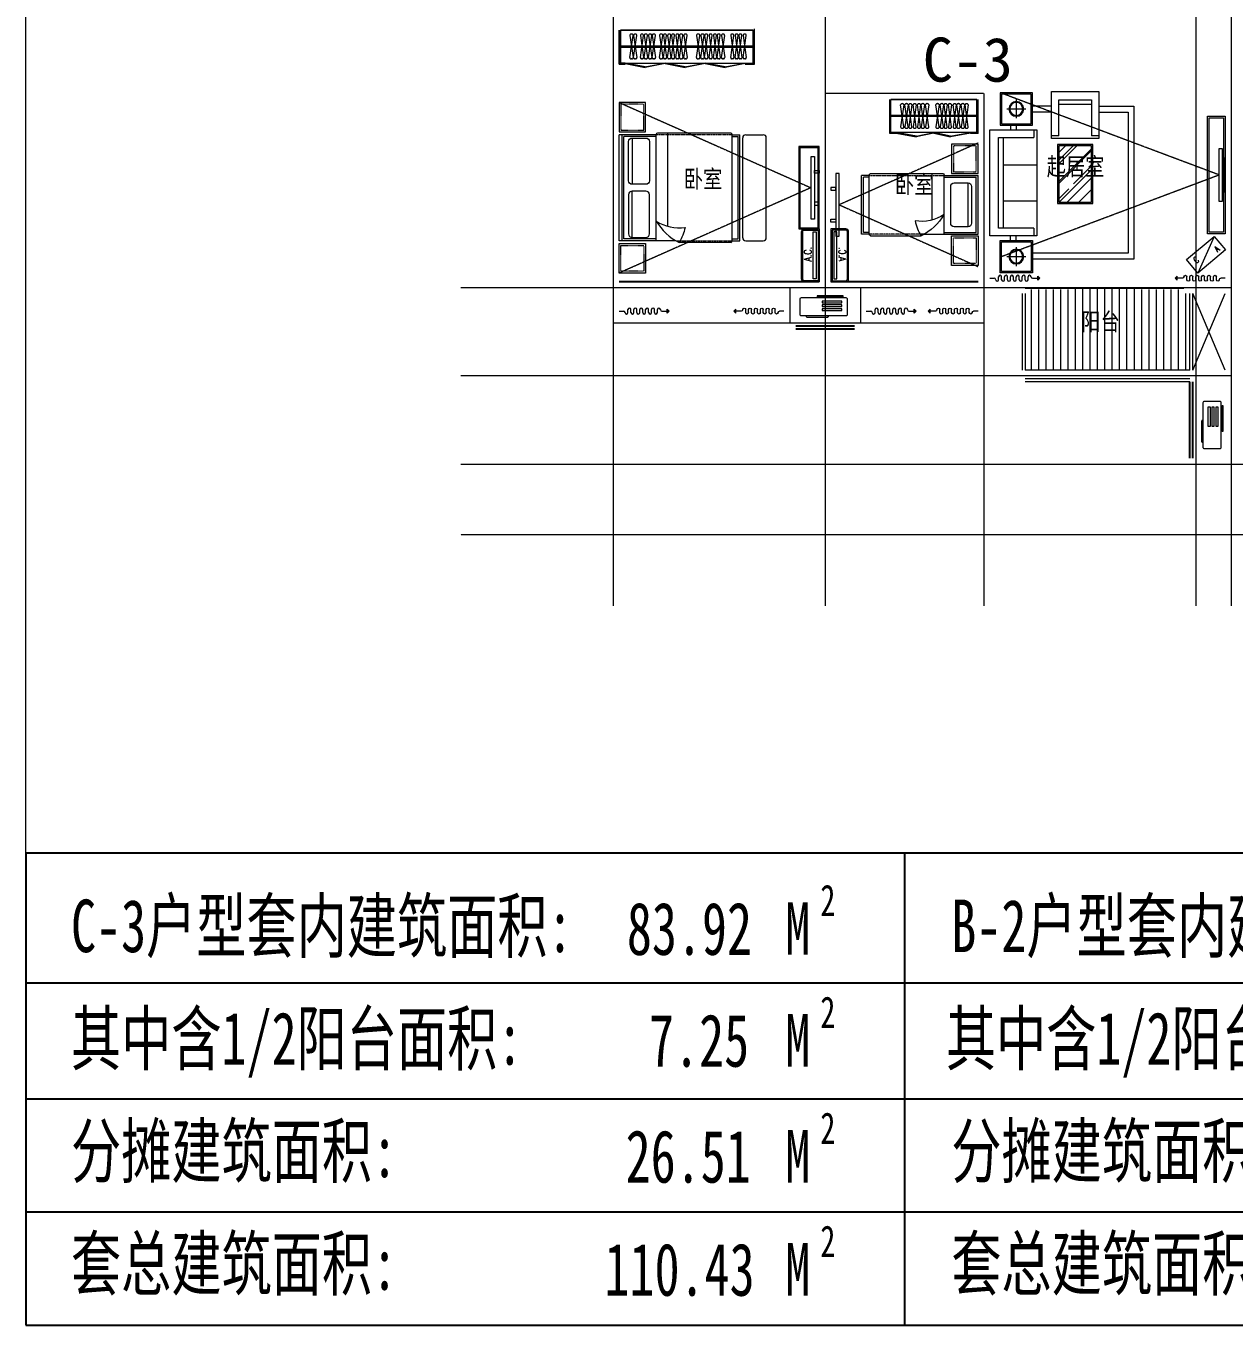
# Model space of a CAD drawing. Extents: x 5578935 to 5626906, y -448727 to -401527.
# Drawn here: x 5578935 to 5599467, y -448727 to -426641 of the extents above; entities that cross this region are included whole.
import ezdxf
from ezdxf.enums import TextEntityAlignment as Align

# ---------------------------------------------------------------- set-up
doc = ezdxf.new("R2010")
doc.units = 0
doc.header["$PDSIZE"] = 0.2
doc.linetypes.add('DASH', pattern=[0.35, 0.25, -0.1])
doc.linetypes.add('DOTE', pattern=[2.42, 2, -0.2, 0.02, -0.2])
doc.layers.get('0').update_dxf_attribs({"linetype": 'CONTINUOUS'})
for name, color, linetype, lineweight in [('DOTE', 251, 'DOTE', 0), ('PUB_HATCH', 8, 'CONTINUOUS', 9), ('SIGNT', 252, 'DOTE', 0), ('家具', 33, 'CONTINUOUS', 9), ('看线', 27, 'CONTINUOUS', 0), ('移动家具', 41, 'CONTINUOUS', 20)]:
    doc.layers.add(name, color=color, linetype=linetype, lineweight=lineweight)
for name, color, linetype in [('PUB_TEXT', 7, 'CONTINUOUS'), ('RAIL', 163, 'CONTINUOUS'), ('WINDOW', 4, 'CONTINUOUS')]:
    doc.layers.add(name, color=color, linetype=linetype)
doc.styles.add('DIM_FONT', font='SIMPLEX.shx', dxfattribs={"width": 0.8})
doc.styles.add('HZ', font='rs.shx', dxfattribs={"width": 0.8, "bigfont": 'hztxt.shx'})
doc.styles.add('黑体', font='SIMHEI.TTF', dxfattribs={"height": 10})

# ---------------------------------------------------------------- blocks, each defined once
blk = doc.blocks.new('A$C4EB5717C')
at = {"layer": '家具', "color": 8}
for p, q in [((520, 110), (520, 120)), ((883, 100), (530, 100)), ((893, 120), (893, 110))]:
    blk.add_line(p, q, dxfattribs=at)
for points in [[(269, 459), (709, 459), (709, 444), (269, 444)], [(290, 372), (626, 372), (626, 343), (290, 343)], [(290, 306), (626, 306), (626, 277), (290, 277)], [(290, 240), (626, 240), (626, 211), (290, 211)]]:
    blk.add_lwpolyline(points, close=True, dxfattribs=at)
at = {"layer": '家具'}
blk.add_lwpolyline([(220, 120), (980, 120, 0.414214), (1000, 140), (1000, 410, 0.414214), (980, 430), (220, 430, 0.414214), (200, 410), (200, 140, 0.414214)], format="xyb", close=True, dxfattribs=at)
at = {"layer": '家具', "color": 8}
for centre, start, end in [((530, 110), 180, 270), ((883, 110), 270, 0)]:
    blk.add_arc(centre, 10, start, end, dxfattribs=at)
blk = doc.blocks.new('A$C18784298')
at = {"layer": '移动家具', "color": 251, "ltscale": 40}
for points in [[(0, 1066), (58, 1066), (58, 0), (0, 0)], [(58, 828), (140, 828), (140, 780), (58, 780)], [(58, 239), (140, 239), (140, 287), (58, 287)]]:
    blk.add_lwpolyline(points, close=True, dxfattribs=at)
blk = doc.blocks.new('ytjhgkj')
at = {"layer": '移动家具', "ltscale": 0.5}
blk.add_lwpolyline([(34949, 26116), (34599, 26116), (34599, 27516), (34949, 27516)], close=True, dxfattribs=at)
at = {"layer": '移动家具', "color": 251, "ltscale": 40}
blk.add_lwpolyline([(34929, 26136), (34619, 26136), (34619, 27496), (34929, 27496)], close=True, dxfattribs=at)
at = {"layer": '移动家具', "color": 251, "xscale": -1}
blk.add_blockref('A$C18784298', (34739, 26283), dxfattribs=at)
blk = doc.blocks.new('dgfgf')
at = {"layer": '移动家具'}
blk.add_lwpolyline([(7597, -62676), (7147, -62676), (7147, -63176), (7597, -63176), (7597, -62676), (7517, -62676)], dxfattribs=at)
at = {"layer": '移动家具', "color": 251, "linetype": 'DASH', "ltscale": 0.2}
blk.add_lwpolyline([(7567, -62706), (7177, -62706), (7177, -63146), (7567, -63146)], close=True, dxfattribs=at)
blk = doc.blocks.new('A$C31D9048E')
at = {"layer": '移动家具'}
for p, q in [((629, 2350), (0, 2350)), ((0, 550), (0, 2350)), ((50, 550), (50, 2350)), ((80, 580), (80, 2320)), ((629, 2320), (80, 2320)), ((220, 2295), (220, 1508)), ((629, 550), (629, 2360)), ((1900, 2380), (649, 2380)), ((829, 803), (829, 2380)), ((1920, 550), (1920, 2350)), ((1920, 2350), (2050, 2350)), ((1920, 2320), (2020, 2320)), ((2020, 580), (2020, 2320)), ((2050, 550), (2050, 2350)), ((2100, 600), (2100, 2300)), ((2150, 2350), (2450, 2350)), ((2500, 600), (2500, 2300)), ((220, 605), (220, 1392)), ((962, 550), (0, 550)), ((629, 580), (80, 580)), ((1900, 520), (1017, 520)), ((1920, 580), (2020, 580)), ((1920, 550), (2050, 550)), ((2150, 550), (2450, 550))]:
    blk.add_line(p, q, dxfattribs=at)
at = {"layer": '移动家具', "linetype": 'DASH'}
for p, q in [((1920, 2350), (629, 2350)), ((962, 550), (1920, 550))]:
    blk.add_line(p, q, dxfattribs=at)
at = {"layer": '移动家具'}
for points in [[(220, 2295), (455, 2295, -0.414214), (515, 2235), (515, 1568, -0.414214), (455, 1508), (220, 1508, -0.414214), (160, 1568), (160, 2235, -0.414214)], [(220, 605), (455, 605, 0.414214), (515, 665), (515, 1332, 0.414214), (455, 1392), (220, 1392, 0.414214), (160, 1332), (160, 665, 0.414214)]]:
    blk.add_lwpolyline(points, format="xyb", close=True, dxfattribs=at)
blk.add_lwpolyline([(629, 883, 0.180302), (1121, 775, -0.088637), (1017, 520, 28871.271551)], format="xyb", dxfattribs=at)
for centre, radius, start, end in [((649, 2360), 20, 90, 180), ((1889, 2351), 30.7, 357.6884, 69.6917), ((2150, 2300), 50, 90, 180), ((2450, 2300), 50, 0, 90), ((1442, 1363), 944, 210.6075, 243.2773), ((1889, 549), 30.7, 290.3566, 2.3152), ((2150, 600), 50, 180, 270), ((2450, 600), 50, 270, 0)]:
    blk.add_arc(centre, radius, start, end, dxfattribs=at)
at = {"layer": '家具'}
blk.add_blockref('dgfgf', (-7147, 65576), dxfattribs=at)
at = {"layer": '家具', "xscale": -1, "rotation": 180}
blk.add_blockref('dgfgf', (-7147, -62676), dxfattribs=at)
blk = doc.blocks.new('A$C2D724C6D')
at = {"layer": '移动家具', "ltscale": 0.5}
blk.add_lwpolyline([(50, 300), (850, 300, -0.414214), (900, 250), (900, 0), (0, 0), (0, 250, -0.414214)], format="xyb", close=True, dxfattribs=at)
at = {"layer": '移动家具', "color": 251, "ltscale": 40}
blk.add_lwpolyline([(50, 280), (850, 280, -0.414214), (880, 250), (880, 20), (20, 20), (20, 250, -0.414214)], format="xyb", close=True, dxfattribs=at)
blk.add_lwpolyline([(53, 50), (53, 100), (853, 100), (853, 50)], close=True, dxfattribs=at)
at = {"layer": '移动家具', "color": 251, "ltscale": 40, "style": 'HZ', "width": 0.8}
blk.add_text('A.C.', height=120, rotation=0, dxfattribs=at).set_placement((348, 133))
blk = doc.blocks.new('A$C50400A6F')
at = {"layer": '家具'}
blk.add_hatch(color=256, dxfattribs=at).paths.add_polyline_path([(815, 15), (815, 85), (850, 50)])
for p, q in [((0, 50), (75, 50)), ((100, 25), (100, 25)), ((150, 25), (150, 75)), ((200, 25), (200, 75)), ((250, 25), (250, 75)), ((300, 25), (300, 75)), ((350, 25), (350, 75)), ((400, 25), (400, 75)), ((450, 25), (450, 75)), ((500, 25), (500, 75)), ((550, 25), (550, 75)), ((600, 25), (600, 75)), ((650, 25), (650, 75)), ((700, 75), (700, 75)), ((725, 50), (815, 50)), ((850, 50), (815, 85)), ((815, 15), (815, 85)), ((850, 50), (815, 15))]:
    blk.add_line(p, q, dxfattribs=at)
for centre, start, end in [((75, 25), 0, 90), ((125, 25), 180, 0), ((175, 75), 0, 180), ((225, 25), 180, 0), ((275, 75), 0, 180), ((325, 25), 180, 0), ((375, 75), 0, 180), ((425, 25), 180, 0), ((475, 75), 0, 180), ((525, 25), 180, 0), ((575, 75), 0, 180), ((625, 25), 180, 0), ((675, 75), 0, 180), ((725, 75), 180, 270)]:
    blk.add_arc(centre, 25, start, end, dxfattribs=at)
blk = doc.blocks.new('bed3')
at = {"layer": '移动家具'}
for p, q in [((1210594, -496224), (1210594, -495312)), ((1210594, -495312), (1211594, -495312)), ((1210624, -495342), (1211564, -495342)), ((1210624, -495891), (1210624, -495342)), ((1211564, -495891), (1211564, -495342)), ((1211594, -495891), (1211594, -495312)), ((1210721, -495482), (1211467, -495482)), ((1210594, -495891), (1211604, -495891)), ((1211624, -497142), (1211624, -495911)), ((1210847, -496092), (1211624, -496092)), ((1210564, -497142), (1210564, -496279)), ((1210594, -497162), (1211594, -497162)), ((1210594, -497162), (1210594, -497292)), ((1210594, -497292), (1211594, -497292)), ((1210624, -497162), (1210624, -497262)), ((1210624, -497262), (1211564, -497262)), ((1211564, -497162), (1211564, -497262)), ((1211594, -497162), (1211594, -497292))]:
    blk.add_line(p, q, dxfattribs=at)
at = {"layer": '移动家具', "linetype": 'DASH'}
for p, q in [((1211594, -497162), (1211594, -495891)), ((1210594, -496224), (1210594, -497162))]:
    blk.add_line(p, q, dxfattribs=at)
at = {"layer": '移动家具'}
blk.add_lwpolyline([(1210721, -495482), (1210721, -495717, 0.414214), (1210781, -495777), (1211407, -495777, 0.414214), (1211467, -495717), (1211467, -495482, 0.414214), (1211407, -495422), (1210781, -495422, 0.414214)], format="xyb", close=True, dxfattribs=at)
blk.add_lwpolyline([(1210927, -495891, 0.180302), (1210819, -496383, -0.088637), (1210564, -496279, 28871.271551)], format="xyb", dxfattribs=at)
for centre, radius, start, end in [((1211407, -496704), 944, 120.6075, 153.2773), ((1211604, -495911), 20, 0, 90), ((1210593, -497131), 30.7, 200.3566, 272.3152), ((1211595, -497131), 30.7, 267.6884, 339.6917)]:
    blk.add_arc(centre, radius, start, end, dxfattribs=at)
blk = doc.blocks.new('A$C765B7F83')
at = {"layer": '移动家具', "color": 251, "ltscale": 40}
blk.add_line((654, 144), (0, 339), dxfattribs=at)
at = {"layer": '移动家具', "ltscale": 0.5}
blk.add_lwpolyline([(451, -77), (0, 339), (203, 559), (654, 144)], close=True, dxfattribs=at)
at = {"layer": '移动家具', "color": 251, "ltscale": 40, "style": 'HZ', "width": 0.8}
for s, p in [('C', (153, 383)), ('A', (390, 56))]:
    blk.add_text(s, height=107, rotation=317.3823, dxfattribs=at).set_placement(p)
blk = doc.blocks.new('sdfasdfas')
at = {"layer": '移动家具'}
for p, q in [((-1185172, -441627), (-1185222, -441727)), ((-1185222, -441728), (-1185222, -441727)), ((-1185222, -442226), (-1185222, -441728)), ((-1185222, -442226), (-1185222, -442227)), ((-1185222, -442227), (-1185172, -442327))]:
    blk.add_line(p, q, dxfattribs=at)
for points in [[(-1185222, -442977), (-1184922, -442977), (-1184922, -440977), (-1185222, -440977)], [(-1185192, -442947), (-1184952, -442947), (-1184952, -441007), (-1185192, -441007)], [(-1185122, -441527), (-1185172, -441527), (-1185172, -442427), (-1185122, -442427)]]:
    blk.add_lwpolyline(points, close=True, dxfattribs=at)
blk = doc.blocks.new('sdfasdafd')
at = {"layer": 'PUB_HATCH'}
h = blk.add_hatch(dxfattribs=at)
h.set_pattern_fill('AR-RROOF', color=256, scale=350, angle=135, style=0)
h.set_pattern_definition([(315, (-1202540.9, -389840.73), (296.9848, -791.9596), [5250, -700, 1750, -350]), (315, (-1202335.5, -390293.63), (-576.6456, -81.671), [1050, -115.5, 2100, -262.5]), (315, (-1202627.52, -390174.84), (1121.1178, -1452.7509), [2800, -490, 1400, -350])])
h.paths.add_polyline_path([(-1191961, -443984), (-1191961, -444944), (-1192521, -444944), (-1192521, -443984)])
for p, q in [((-1192988, -442806), (-1193494, -442806)), ((-1193494, -442806), (-1193494, -443312)), ((-1192988, -443312), (-1192988, -442806)), ((-1193241, -443219), (-1193241, -442899)), ((-1193400, -443059), (-1193081, -443059)), ((-1193494, -443312), (-1192988, -443312)), ((-1192519, -445113), (-1192641, -445113)), ((-1192519, -445113), (-1192519, -445727)), ((-1191841, -445113), (-1191962, -445113)), ((-1191962, -445727), (-1191962, -445113)), ((-1193494, -445317), (-1192988, -445317)), ((-1193494, -445823), (-1193494, -445317)), ((-1193241, -445729), (-1193241, -445410)), ((-1192988, -445317), (-1192988, -445823)), ((-1193400, -445570), (-1193081, -445570)), ((-1192519, -445652), (-1191962, -445652)), ((-1192988, -445823), (-1193494, -445823)), ((-1192519, -445727), (-1191962, -445727))]:
    blk.add_line(p, q, dxfattribs=at)
at = {"layer": 'PUB_HATCH', "extrusion": (0, 0, -1)}
for p, q in [((-1192941, -443544), (-1192941, -443414)), ((-1193541, -443544), (-1193541, -445084)), ((-1192941, -443544), (-1193541, -443544)), ((-1193461, -443544), (-1193461, -445084)), ((-1193461, -444008), (-1192891, -444008)), ((-1193461, -444621), (-1192891, -444621)), ((-1193541, -445084), (-1192941, -445084)), ((-1192941, -445214), (-1192941, -445084))]:
    blk.add_line(p, q, dxfattribs=at)
at = {"layer": 'PUB_HATCH'}
for points in [[(-1191841, -445514), (-1191341, -445514), (-1191341, -443115), (-1192966, -443115)], [(-1193241, -443334), (-1193241, -443414)], [(-1193241, -445295), (-1193241, -445214)]]:
    blk.add_lwpolyline(points, dxfattribs=at)
blk.add_lwpolyline([(-1191961, -443984), (-1191961, -444944), (-1192521, -444944), (-1192521, -443984)], close=True, dxfattribs=at)
for centre, radius in [((-1193241, -443059), 125), ((-1193241, -443059), 111), ((-1193241, -445570), 125), ((-1193241, -445570), 111)]:
    blk.add_circle(centre, radius, dxfattribs=at)
at = {"layer": 'PUB_HATCH', "extrusion": (0, 0, -1)}
for p in [(-1193461, -444008), (-1193461, -444621)]:
    blk.add_point(p, dxfattribs=at)
at = {"layer": '移动家具'}
for p, q in [((-1192966, -442784), (-1193516, -442784)), ((-1193516, -442784), (-1193516, -443334)), ((-1192966, -443334), (-1192966, -442784)), ((-1193516, -443334), (-1192966, -443334)), ((-1191841, -445067), (-1192641, -445067)), ((-1192641, -445067), (-1192641, -445867)), ((-1191841, -445867), (-1191841, -445067)), ((-1193516, -445295), (-1192966, -445295)), ((-1193516, -445845), (-1193516, -445295)), ((-1192966, -445295), (-1192966, -445845)), ((-1192966, -445845), (-1193516, -445845)), ((-1192641, -445867), (-1191841, -445867))]:
    blk.add_line(p, q, dxfattribs=at)
at = {"layer": '移动家具', "extrusion": (0, 0, -1)}
for p, q in [((-1193691, -443414), (-1193691, -445214)), ((-1192891, -443414), (-1193691, -443414)), ((-1192891, -445214), (-1192891, -443414)), ((-1193691, -445214), (-1192891, -445214))]:
    blk.add_line(p, q, dxfattribs=at)
at = {"layer": '移动家具'}
for points in [[(-1191841, -445614), (-1191241, -445614), (-1191241, -443015), (-1192966, -443015)], [(-1193341, -443334), (-1193341, -443414)], [(-1193341, -445295), (-1193341, -445214)], [(-1192641, -445514), (-1192966, -445514)], [(-1192641, -445614), (-1192966, -445614)]]:
    blk.add_lwpolyline(points, dxfattribs=at)
blk.add_lwpolyline([(-1191941, -443964), (-1191941, -444964), (-1192541, -444964), (-1192541, -443964)], close=True, dxfattribs=at)
blk = doc.blocks.new('A$C411169D1')
at = {"layer": 'PUB_TEXT', "style": '黑体', "width": 0.7}
for s, height, p in [('2', 396, (448, 624)), ('M', 660, (7, 138))]:
    blk.add_text(s, height=height, dxfattribs=at).set_placement(p)

msp = doc.modelspace()

# ---------------------------------------------------------------- hatches: boundary and pattern name
at = {"layer": 'PUB_HATCH'}
h = msp.add_hatch(dxfattribs=at)
h.set_pattern_fill('LINE', color=256, scale=500, angle=90, style=0)
h.set_pattern_definition([(90, (5551522.91, 233171.82), (-125, 8e-15), [])])
h.paths.add_polyline_path([(5596676, -431091), (5596676, -431119), (5595917, -431119), (5595917, -432491), (5598717, -432491), (5598717, -431191), (5598617, -431191), (5598617, -431119), (5597858, -431119), (5597858, -431091)])

# ---------------------------------------------------------------- linework, layer by layer
for p, q in [((5578935, -440697), (5607595, -440697)), ((5578935, -442909), (5607595, -442909)), ((5578935, -444880), (5607595, -444880)), ((5578935, -446804), (5607595, -446804)), ((5578935, -448727), (5622234, -448727))]:
    msp.add_line(p, q)
at = {"layer": 'DOTE', "ltscale": 0.5}
for p, q in [((5588917, -412463), (5588917, -436498)), ((5592517, -415010), (5592517, -436498)), ((5598817, -415010), (5598817, -436498)), ((5599417, -415010), (5599417, -436498)), ((5595217, -427791), (5595217, -436498)), ((5591917, -431091), (5591917, -431691)), ((5593117, -431091), (5593117, -431691))]:
    msp.add_line(p, q, dxfattribs=at)
at = {"layer": 'DOTE'}
for p, q in [((5595217, -427791), (5592517, -427791)), ((5599417, -431091), (5586328, -431091)), ((5595217, -431691), (5588917, -431691)), ((5599417, -432591), (5586328, -432591)), ((5586328, -434091), (5603317, -434091)), ((5626906, -435291), (5586328, -435291))]:
    msp.add_line(p, q, dxfattribs=at)
at = {"layer": 'PUB_TEXT'}
for p, q in [((5578935, -440697), (5578935, -448727)), ((5593867, -440697), (5593867, -448727))]:
    msp.add_line(p, q, dxfattribs=at)
at = {"layer": 'RAIL'}
for p, q in [((5592017, -431741), (5593017, -431741)), ((5592017, -431791), (5593017, -431791)), ((5598717, -433991), (5598717, -432691)), ((5598767, -433991), (5598767, -432691))]:
    msp.add_line(p, q, dxfattribs=at)
at = {"layer": 'SIGNT', "ltscale": 0.5}
for p, q in [((5599217, -429175), (5595492, -427776)), ((5589017, -427941), (5592277, -429391)), ((5595117, -428631), (5592757, -429681)), ((5599217, -429175), (5595492, -430573)), ((5592277, -429391), (5589017, -430841)), ((5592757, -429681), (5595117, -430731))]:
    msp.add_line(p, q, dxfattribs=at)
at = {"layer": 'WINDOW'}
for p, q in [((5592417, -430991), (5589017, -430991)), ((5595117, -430991), (5592617, -430991)), ((5595917, -431091), (5598617, -431091))]:
    msp.add_line(p, q, dxfattribs=at)
at = {"layer": '家具'}
for p, q in [((5589037, -426711), (5591297, -426711)), ((5595097, -427891), (5593637, -427891)), ((5595867, -431191), (5595867, -432491)), ((5595917, -431191), (5595917, -432491)), ((5598717, -432491), (5598717, -431191)), ((5598767, -432491), (5598767, -431191)), ((5599317, -432491), (5598767, -431191)), ((5598767, -432491), (5599317, -431191))]:
    msp.add_line(p, q, dxfattribs=at)
at = {"layer": '家具', "color": 8}
for p, q in [((5589199, -426804), (5589253, -427178)), ((5589199, -427178), (5589253, -426804)), ((5589233, -426781), (5589219, -426781)), ((5589263, -426804), (5589317, -427178)), ((5589263, -427178), (5589317, -426804)), ((5589297, -426781), (5589283, -426781)), ((5589378, -426804), (5589432, -427178)), ((5589378, -427178), (5589432, -426804)), ((5589412, -426781), (5589398, -426781)), ((5589442, -426804), (5589496, -427178)), ((5589442, -427178), (5589496, -426804)), ((5589477, -426781), (5589462, -426781)), ((5589516, -426804), (5589570, -427178)), ((5589516, -427178), (5589570, -426804)), ((5589550, -426781), (5589536, -426781)), ((5589580, -426804), (5589634, -427178)), ((5589580, -427178), (5589634, -426804)), ((5589615, -426781), (5589600, -426781)), ((5589703, -426804), (5589757, -427178)), ((5589703, -427178), (5589757, -426804)), ((5589738, -426781), (5589723, -426781)), ((5589768, -426804), (5589822, -427178)), ((5589768, -427178), (5589822, -426804)), ((5589802, -426781), (5589788, -426781)), ((5589841, -426804), (5589895, -427178)), ((5589841, -427178), (5589895, -426804)), ((5589876, -426781), (5589861, -426781)), ((5589906, -426804), (5589960, -427178)), ((5589906, -427178), (5589960, -426804)), ((5589940, -426781), (5589926, -426781)), ((5589979, -426804), (5590033, -427178)), ((5589979, -427178), (5590033, -426804)), ((5590014, -426781), (5589999, -426781)), ((5590044, -426804), (5590098, -427178)), ((5590044, -427178), (5590098, -426804)), ((5590078, -426781), (5590064, -426781)), ((5590117, -426804), (5590171, -427178)), ((5590117, -427178), (5590171, -426804)), ((5590151, -426781), (5590137, -426781)), ((5590332, -426804), (5590386, -427178)), ((5590332, -427178), (5590386, -426804)), ((5590366, -426781), (5590352, -426781)), ((5590406, -426804), (5590460, -427178)), ((5590406, -427178), (5590460, -426804)), ((5590440, -426781), (5590426, -426781)), ((5590470, -426804), (5590524, -427178)), ((5590470, -427178), (5590524, -426804)), ((5590504, -426781), (5590490, -426781)), ((5590544, -426804), (5590598, -427178)), ((5590544, -427178), (5590598, -426804)), ((5590578, -426781), (5590564, -426781)), ((5590618, -426804), (5590672, -427178)), ((5590618, -427178), (5590672, -426804)), ((5590652, -426781), (5590638, -426781)), ((5590682, -426804), (5590736, -427178)), ((5590682, -427178), (5590736, -426804)), ((5590717, -426781), (5590702, -426781)), ((5590756, -426804), (5590810, -427178)), ((5590756, -427178), (5590810, -426804)), ((5590790, -426781), (5590776, -426781)), ((5590912, -426804), (5590966, -427178)), ((5590912, -427178), (5590966, -426804)), ((5590946, -426781), (5590932, -426781)), ((5590986, -426804), (5591040, -427178)), ((5590986, -427178), (5591040, -426804)), ((5591020, -426781), (5591006, -426781)), ((5591050, -426804), (5591104, -427178)), ((5591050, -427178), (5591104, -426804)), ((5591085, -426781), (5591070, -426781)), ((5591124, -426804), (5591178, -427178)), ((5591124, -427178), (5591178, -426804)), ((5591158, -426781), (5591144, -426781)), ((5589037, -426981), (5591297, -426981)), ((5589037, -427001), (5591297, -427001)), ((5589233, -427201), (5589219, -427201)), ((5589297, -427201), (5589283, -427201)), ((5589412, -427201), (5589398, -427201)), ((5589477, -427201), (5589462, -427201)), ((5589550, -427201), (5589536, -427201)), ((5589615, -427201), (5589600, -427201)), ((5589738, -427201), (5589723, -427201)), ((5589802, -427201), (5589788, -427201)), ((5589876, -427201), (5589861, -427201)), ((5589940, -427201), (5589926, -427201)), ((5590014, -427201), (5589999, -427201)), ((5590078, -427201), (5590064, -427201)), ((5590151, -427201), (5590137, -427201)), ((5590366, -427201), (5590352, -427201)), ((5590440, -427201), (5590426, -427201)), ((5590504, -427201), (5590490, -427201)), ((5590578, -427201), (5590564, -427201)), ((5590652, -427201), (5590638, -427201)), ((5590717, -427201), (5590702, -427201)), ((5590790, -427201), (5590776, -427201)), ((5590946, -427201), (5590932, -427201)), ((5591020, -427201), (5591006, -427201)), ((5591085, -427201), (5591070, -427201)), ((5591158, -427201), (5591144, -427201)), ((5593855, -427984), (5593801, -428358)), ((5593855, -428358), (5593801, -427984)), ((5593821, -427961), (5593835, -427961)), ((5593928, -427984), (5593874, -428358)), ((5593928, -428358), (5593874, -427984)), ((5593894, -427961), (5593908, -427961)), ((5593993, -427984), (5593939, -428358)), ((5593993, -428358), (5593939, -427984)), ((5593959, -427961), (5593973, -427961)), ((5594067, -427984), (5594013, -428358)), ((5594067, -428358), (5594013, -427984)), ((5594033, -427961), (5594047, -427961)), ((5594141, -427984), (5594087, -428358)), ((5594141, -428358), (5594087, -427984)), ((5594107, -427961), (5594121, -427961)), ((5594205, -427984), (5594151, -428358)), ((5594205, -428358), (5594151, -427984)), ((5594171, -427961), (5594185, -427961)), ((5594279, -427984), (5594225, -428358)), ((5594279, -428358), (5594225, -427984)), ((5594244, -427961), (5594259, -427961)), ((5594454, -427984), (5594400, -428358)), ((5594454, -428358), (5594400, -427984)), ((5594420, -427961), (5594434, -427961)), ((5594528, -427984), (5594474, -428358)), ((5594528, -428358), (5594474, -427984)), ((5594493, -427961), (5594508, -427961)), ((5594592, -427984), (5594538, -428358)), ((5594592, -428358), (5594538, -427984)), ((5594558, -427961), (5594572, -427961)), ((5594666, -427984), (5594612, -428358)), ((5594666, -428358), (5594612, -427984)), ((5594631, -427961), (5594646, -427961)), ((5594747, -427984), (5594693, -428358)), ((5594747, -428358), (5594693, -427984)), ((5594712, -427961), (5594727, -427961)), ((5594811, -427984), (5594757, -428358)), ((5594811, -428358), (5594757, -427984)), ((5594777, -427961), (5594791, -427961)), ((5594885, -427984), (5594831, -428358)), ((5594885, -428358), (5594831, -427984)), ((5594850, -427961), (5594865, -427961)), ((5594949, -427984), (5594895, -428358)), ((5594949, -428358), (5594895, -427984)), ((5594915, -427961), (5594929, -427961)), ((5595097, -428161), (5593637, -428161)), ((5595097, -428181), (5593637, -428181)), ((5593821, -428381), (5593835, -428381)), ((5593894, -428381), (5593908, -428381)), ((5593959, -428381), (5593973, -428381)), ((5594033, -428381), (5594047, -428381)), ((5594107, -428381), (5594121, -428381)), ((5594171, -428381), (5594185, -428381)), ((5594244, -428381), (5594259, -428381)), ((5594420, -428381), (5594434, -428381)), ((5594493, -428381), (5594508, -428381)), ((5594558, -428381), (5594572, -428381)), ((5594631, -428381), (5594646, -428381)), ((5594712, -428381), (5594727, -428381)), ((5594777, -428381), (5594791, -428381)), ((5594850, -428381), (5594865, -428381)), ((5594915, -428381), (5594929, -428381))]:
    msp.add_line(p, q, dxfattribs=at)
for centre, start, end in [((5589219, -426801), 90, 187.5946), ((5589233, -426801), 352.4054, 90), ((5589283, -426801), 90, 187.5946), ((5589297, -426801), 352.4054, 90), ((5589398, -426801), 90, 187.5946), ((5589412, -426801), 352.4054, 90), ((5589462, -426801), 90, 187.5946), ((5589477, -426801), 352.4054, 90), ((5589536, -426801), 90, 187.5946), ((5589550, -426801), 352.4054, 90), ((5589600, -426801), 90, 187.5946), ((5589615, -426801), 352.4054, 90), ((5589723, -426801), 90, 187.5946), ((5589738, -426801), 352.4054, 90), ((5589788, -426801), 90, 187.5946), ((5589802, -426801), 352.4054, 90), ((5589861, -426801), 90, 187.5946), ((5589876, -426801), 352.4054, 90), ((5589926, -426801), 90, 187.5946), ((5589940, -426801), 352.4054, 90), ((5589999, -426801), 90, 187.5946), ((5590014, -426801), 352.4054, 90), ((5590064, -426801), 90, 187.5946), ((5590078, -426801), 352.4054, 90), ((5590137, -426801), 90, 187.5946), ((5590151, -426801), 352.4054, 90), ((5590352, -426801), 90, 187.5946), ((5590366, -426801), 352.4054, 90), ((5590426, -426801), 90, 187.5946), ((5590440, -426801), 352.4054, 90), ((5590490, -426801), 90, 187.5946), ((5590504, -426801), 352.4054, 90), ((5590564, -426801), 90, 187.5946), ((5590578, -426801), 352.4054, 90), ((5590638, -426801), 90, 187.5946), ((5590652, -426801), 352.4054, 90), ((5590702, -426801), 90, 187.5946), ((5590717, -426801), 352.4054, 90), ((5590776, -426801), 90, 187.5946), ((5590790, -426801), 352.4054, 90), ((5590932, -426801), 90, 187.5946), ((5590946, -426801), 352.4054, 90), ((5591006, -426801), 90, 187.5946), ((5591020, -426801), 352.4054, 90), ((5591070, -426801), 90, 187.5946), ((5591085, -426801), 352.4054, 90), ((5591144, -426801), 90, 187.5946), ((5591158, -426801), 352.4054, 90), ((5589219, -427181), 172.4054, 270), ((5589233, -427181), 270, 7.5946), ((5589283, -427181), 172.4054, 270), ((5589297, -427181), 270, 7.5946), ((5589398, -427181), 172.4054, 270), ((5589412, -427181), 270, 7.5946), ((5589462, -427181), 172.4054, 270), ((5589477, -427181), 270, 7.5946), ((5589536, -427181), 172.4054, 270), ((5589550, -427181), 270, 7.5946), ((5589600, -427181), 172.4054, 270), ((5589615, -427181), 270, 7.5946), ((5589723, -427181), 172.4054, 270), ((5589738, -427181), 270, 7.5946), ((5589788, -427181), 172.4054, 270), ((5589802, -427181), 270, 7.5946), ((5589861, -427181), 172.4054, 270), ((5589876, -427181), 270, 7.5946), ((5589926, -427181), 172.4054, 270), ((5589940, -427181), 270, 7.5946), ((5589999, -427181), 172.4054, 270), ((5590014, -427181), 270, 7.5946), ((5590064, -427181), 172.4054, 270), ((5590078, -427181), 270, 7.5946), ((5590137, -427181), 172.4054, 270), ((5590151, -427181), 270, 7.5946), ((5590352, -427181), 172.4054, 270), ((5590366, -427181), 270, 7.5946), ((5590426, -427181), 172.4054, 270), ((5590440, -427181), 270, 7.5946), ((5590490, -427181), 172.4054, 270), ((5590504, -427181), 270, 7.5946), ((5590564, -427181), 172.4054, 270), ((5590578, -427181), 270, 7.5946), ((5590638, -427181), 172.4054, 270), ((5590652, -427181), 270, 7.5946), ((5590702, -427181), 172.4054, 270), ((5590717, -427181), 270, 7.5946), ((5590776, -427181), 172.4054, 270), ((5590790, -427181), 270, 7.5946), ((5590932, -427181), 172.4054, 270), ((5590946, -427181), 270, 7.5946), ((5591006, -427181), 172.4054, 270), ((5591020, -427181), 270, 7.5946), ((5591070, -427181), 172.4054, 270), ((5591085, -427181), 270, 7.5946), ((5591144, -427181), 172.4054, 270), ((5591158, -427181), 270, 7.5946), ((5593821, -427981), 90, 187.5946), ((5593835, -427981), 352.4054, 90), ((5593894, -427981), 90, 187.5946), ((5593908, -427981), 352.4054, 90), ((5593959, -427981), 90, 187.5946), ((5593973, -427981), 352.4054, 90), ((5594033, -427981), 90, 187.5946), ((5594047, -427981), 352.4054, 90), ((5594107, -427981), 90, 187.5946), ((5594121, -427981), 352.4054, 90), ((5594171, -427981), 90, 187.5946), ((5594185, -427981), 352.4054, 90), ((5594244, -427981), 90, 187.5946), ((5594259, -427981), 352.4054, 90), ((5594420, -427981), 90, 187.5946), ((5594434, -427981), 352.4054, 90), ((5594493, -427981), 90, 187.5946), ((5594508, -427981), 352.4054, 90), ((5594558, -427981), 90, 187.5946), ((5594572, -427981), 352.4054, 90), ((5594631, -427981), 90, 187.5946), ((5594646, -427981), 352.4054, 90), ((5594712, -427981), 90, 187.5946), ((5594727, -427981), 352.4054, 90), ((5594777, -427981), 90, 187.5946), ((5594791, -427981), 352.4054, 90), ((5594850, -427981), 90, 187.5946), ((5594865, -427981), 352.4054, 90), ((5594915, -427981), 90, 187.5946), ((5594929, -427981), 352.4054, 90), ((5593821, -428361), 172.4054, 270), ((5593835, -428361), 270, 7.5946), ((5593894, -428361), 172.4054, 270), ((5593908, -428361), 270, 7.5946), ((5593959, -428361), 172.4054, 270), ((5593973, -428361), 270, 7.5946), ((5594033, -428361), 172.4054, 270), ((5594047, -428361), 270, 7.5946), ((5594107, -428361), 172.4054, 270), ((5594121, -428361), 270, 7.5946), ((5594171, -428361), 172.4054, 270), ((5594185, -428361), 270, 7.5946), ((5594244, -428361), 172.4054, 270), ((5594259, -428361), 270, 7.5946), ((5594420, -428361), 172.4054, 270), ((5594434, -428361), 270, 7.5946), ((5594493, -428361), 172.4054, 270), ((5594508, -428361), 270, 7.5946), ((5594558, -428361), 172.4054, 270), ((5594572, -428361), 270, 7.5946), ((5594631, -428361), 172.4054, 270), ((5594646, -428361), 270, 7.5946), ((5594712, -428361), 172.4054, 270), ((5594727, -428361), 270, 7.5946), ((5594777, -428361), 172.4054, 270), ((5594791, -428361), 270, 7.5946), ((5594850, -428361), 172.4054, 270), ((5594865, -428361), 270, 7.5946), ((5594915, -428361), 172.4054, 270), ((5594929, -428361), 270, 7.5946)]:
    msp.add_arc(centre, 20, start, end, dxfattribs=at)
at = {"layer": '看线', "color": 3}
msp.add_line((5578935, -448727), (5578935, -401527), dxfattribs=at)
at = {"layer": '看线'}
for p, q in [((5598717, -432491), (5595917, -432491)), ((5598717, -432591), (5595917, -432591)), ((5598717, -432641), (5595917, -432641)), ((5598717, -432691), (5595917, -432691))]:
    msp.add_line(p, q, dxfattribs=at)
at = {"layer": '移动家具'}
for p, q in [((5591317, -427291), (5591317, -426691)), ((5589017, -427291), (5589017, -426711)), ((5589037, -427291), (5589037, -426711)), ((5591297, -427291), (5591297, -426711)), ((5589017, -427291), (5589117, -427291)), ((5589117, -427271), (5589037, -427271)), ((5589117, -427271), (5589117, -427291)), ((5590477, -427271), (5591297, -427271)), ((5591157, -427271), (5591157, -427291)), ((5591157, -427291), (5591317, -427291)), ((5593617, -428471), (5593617, -427891)), ((5593637, -428471), (5593637, -427891)), ((5595097, -428471), (5595097, -427891)), ((5595117, -428471), (5595117, -427891)), ((5593727, -428451), (5593637, -428451)), ((5593727, -428451), (5593727, -428471)), ((5594987, -428451), (5595097, -428451)), ((5594987, -428451), (5594987, -428471)), ((5593727, -428471), (5593617, -428471)), ((5595117, -428471), (5594987, -428471))]:
    msp.add_line(p, q, dxfattribs=at)
for points in [[(5589037, -427271), (5591297, -427271), (5591297, -426711), (5589037, -426711)], [(5589117, -427281), (5589457, -427344), (5589459, -427334), (5589119, -427271)], [(5589797, -427281), (5589457, -427344), (5589455, -427334), (5589795, -427271)], [(5589797, -427281), (5590137, -427344), (5590139, -427334), (5589799, -427271)], [(5590477, -427281), (5590137, -427344), (5590135, -427334), (5590475, -427271)], [(5590477, -427281), (5590817, -427344), (5590819, -427334), (5590479, -427271)], [(5591157, -427281), (5590817, -427344), (5590815, -427334), (5591155, -427271)], [(5595097, -428451), (5593637, -428451), (5593637, -427891), (5595097, -427891)], [(5593727, -428461), (5594067, -428524), (5594069, -428514), (5593729, -428451)], [(5594365, -428461), (5594067, -428524), (5594065, -428514), (5594363, -428451)], [(5594365, -428461), (5594647, -428524), (5594649, -428514), (5594367, -428451)], [(5594987, -428461), (5594647, -428524), (5594645, -428514), (5594985, -428451)]]:
    msp.add_lwpolyline(points, close=True, dxfattribs=at)

# ---------------------------------------------------------------- block references
at = {"layer": 'PUB_TEXT', "xscale": 1.353037508204579, "yscale": 1.353037507738918, "zscale": 1.353037507671694}
for p in [(5591830, -442619), (5591830, -444520), (5591830, -446491), (5591830, -448414)]:
    msp.add_blockref('A$C411169D1', p, dxfattribs=at)
at = {"layer": '家具', "xscale": -1}
for name, p, rotation in [('sdfasdafd', (6789008, -873621), 180), ('A$C2D724C6D', (5592617, -430991), 270)]:
    msp.add_blockref(name, p, dxfattribs=dict(at, rotation=rotation))
at = {"layer": '家具'}
for name, p in [('A$C31D9048E', (5589017, -430841)), ('A$C50400A6F', (5595317, -430979))]:
    msp.add_blockref(name, p, dxfattribs=at)
at = {"layer": '家具', "extrusion": (0, 0, -1), "xscale": -1, "zscale": -1, "rotation": 359.9993053017263}
msp.add_blockref('dgfgf', (-5587519, -365975), dxfattribs=at)
at = {"layer": '家具', "xscale": -1}
for name, p in [('ytjhgkj', (5627017, -456207)), ('A$C50400A6F', (5599317, -430979)), ('A$C4EB5717C', (5593091, -431689))]:
    msp.add_blockref(name, p, dxfattribs=at)
at = {"layer": '家具'}
for name, p, rotation in [('A$C2D724C6D', (5592417, -430991), 90), ('A$C765B7F83', (5599188, -430885), 82.51867745938027), ('A$C4EB5717C', (5598819, -432826), 270)]:
    msp.add_blockref(name, p, dxfattribs=dict(at, rotation=rotation))
at = {"layer": '家具', "extrusion": (0, 0, -1), "zscale": -1, "rotation": 180.0006947049438}
msp.add_blockref('dgfgf', (-5587519, -493387), dxfattribs=at)
at = {"layer": '看线', "xscale": -1, "rotation": 270}
msp.add_blockref('bed3', (6090429, -1640775), dxfattribs=at)
at = {"layer": '移动家具', "xscale": -1}
for name, p in [('sdfasdfas', (4414095, 12803)), ('A$C50400A6F', (5591817, -431539)), ('A$C50400A6F', (5595117, -431539))]:
    msp.add_blockref(name, p, dxfattribs=at)
at = {"layer": '移动家具', "color": 251, "xscale": -1}
msp.add_blockref('A$C18784298', (5592757, -430214), dxfattribs=at)
at = {"layer": '移动家具'}
for p in [(5589017, -431539), (5593217, -431539)]:
    msp.add_blockref('A$C50400A6F', p, dxfattribs=at)

# ---------------------------------------------------------------- texts
at = {"layer": 'PUB_TEXT', "style": '黑体'}
msp.add_text('C-3', height=750, dxfattribs=at).set_placement((5594942, -427588), align=Align.CENTER)
at = {"layer": 'PUB_TEXT', "style": '黑体', "width": 0.8}
for s, p in [('起居室', (5596774, -429180)), ('卧室', (5590443, -429391)), ('卧室', (5594030, -429485)), ('阳台', (5597199, -431818))]:
    msp.add_text(s, height=300, dxfattribs=at).set_placement(p, align=Align.CENTER)
at = {"layer": 'PUB_TEXT', "style": '黑体', "width": 0.7}
for s, height, p in [('C-3户型套内建筑面积:', 893.14, (5579700, -442387)), ('B-2户型套内建筑面积:', 893.14, (5594662, -442387)), ('83.92', 893.1, (5589148, -442434)), ('其中含1/2阳台面积:', 893.14, (5579700, -444301)), ('7.25', 893.1, (5589525, -444335)), ('其中含1/2阳台面积:', 893.14, (5594569, -444301)), ('分摊建筑面积:', 893.1, (5579700, -446214)), ('分摊建筑面积:', 893.1, (5594662, -446214)), ('26.51', 893.1, (5589127, -446306)), ('套总建筑面积:', 893.1, (5579700, -448128)), ('套总建筑面积:', 893.1, (5594662, -448128)), ('110.43', 893.1, (5588768, -448229))]:
    msp.add_text(s, height=height, dxfattribs=at).set_placement(p)
at = {"layer": '家具', "color": 8, "style": 'DIM_FONT', "width": 0.7, "flags": 9}
for tag, p, s in [('XSIZE', (5589227, -427005), '54'), ('YSIZE', (5589227, -427005), '450'), ('XSIZE', (5589292, -427005), '54'), ('YSIZE', (5589292, -427005), '450'), ('XSIZE', (5589406, -427005), '54'), ('YSIZE', (5589406, -427005), '450'), ('XSIZE', (5589471, -427005), '54'), ('YSIZE', (5589471, -427005), '450'), ('XSIZE', (5589544, -427005), '54'), ('YSIZE', (5589544, -427005), '450'), ('XSIZE', (5589609, -427005), '54'), ('YSIZE', (5589609, -427005), '450'), ('XSIZE', (5589732, -427005), '54'), ('YSIZE', (5589732, -427005), '450'), ('XSIZE', (5589796, -427005), '54'), ('YSIZE', (5589796, -427005), '450'), ('XSIZE', (5589870, -427005), '54'), ('YSIZE', (5589870, -427005), '450'), ('XSIZE', (5589934, -427005), '54'), ('YSIZE', (5589934, -427005), '450'), ('XSIZE', (5590008, -427005), '54'), ('YSIZE', (5590008, -427005), '450'), ('XSIZE', (5590072, -427005), '54'), ('YSIZE', (5590072, -427005), '450'), ('XSIZE', (5590146, -427005), '54'), ('YSIZE', (5590146, -427005), '450'), ('XSIZE', (5590360, -427005), '54'), ('YSIZE', (5590360, -427005), '450'), ('XSIZE', (5590434, -427005), '54'), ('YSIZE', (5590434, -427005), '450'), ('XSIZE', (5590498, -427005), '54'), ('YSIZE', (5590498, -427005), '450'), ('XSIZE', (5590572, -427005), '54'), ('YSIZE', (5590572, -427005), '450'), ('XSIZE', (5590646, -427005), '54'), ('YSIZE', (5590646, -427005), '450'), ('XSIZE', (5590711, -427005), '54'), ('YSIZE', (5590711, -427005), '450'), ('XSIZE', (5590784, -427005), '54'), ('YSIZE', (5590784, -427005), '450'), ('XSIZE', (5590940, -427005), '54'), ('YSIZE', (5590940, -427005), '450'), ('XSIZE', (5591014, -427005), '54'), ('YSIZE', (5591014, -427005), '450'), ('XSIZE', (5591079, -427005), '54'), ('YSIZE', (5591079, -427005), '450'), ('XSIZE', (5591152, -427005), '54'), ('YSIZE', (5591152, -427005), '450')]:
    msp.add_attdef(tag, p, s, height=0.5, rotation=180, dxfattribs=at)
for tag, p, s in [('XSIZE', (5593826, -428186), '54'), ('YSIZE', (5593826, -428186), '450'), ('XSIZE', (5593900, -428186), '54'), ('YSIZE', (5593900, -428186), '450'), ('XSIZE', (5593964, -428186), '54'), ('YSIZE', (5593964, -428186), '450'), ('XSIZE', (5594039, -428186), '54'), ('YSIZE', (5594039, -428186), '450'), ('XSIZE', (5594112, -428186), '54'), ('YSIZE', (5594112, -428186), '450'), ('XSIZE', (5594177, -428186), '54'), ('YSIZE', (5594177, -428186), '450'), ('XSIZE', (5594250, -428186), '54'), ('YSIZE', (5594250, -428186), '450'), ('XSIZE', (5594426, -428186), '54'), ('YSIZE', (5594426, -428186), '450'), ('XSIZE', (5594499, -428186), '54'), ('YSIZE', (5594499, -428186), '450'), ('XSIZE', (5594564, -428186), '54'), ('YSIZE', (5594564, -428186), '450'), ('XSIZE', (5594637, -428186), '54'), ('YSIZE', (5594637, -428186), '450'), ('XSIZE', (5594718, -428186), '54'), ('YSIZE', (5594718, -428186), '450'), ('XSIZE', (5594783, -428186), '54'), ('YSIZE', (5594783, -428186), '450'), ('XSIZE', (5594856, -428186), '54'), ('YSIZE', (5594856, -428186), '450'), ('XSIZE', (5594921, -428186), '54'), ('YSIZE', (5594921, -428186), '450')]:
    msp.add_attdef(tag, p, s, height=0.5, dxfattribs=at)

doc.saveas('drawing.dxf')
